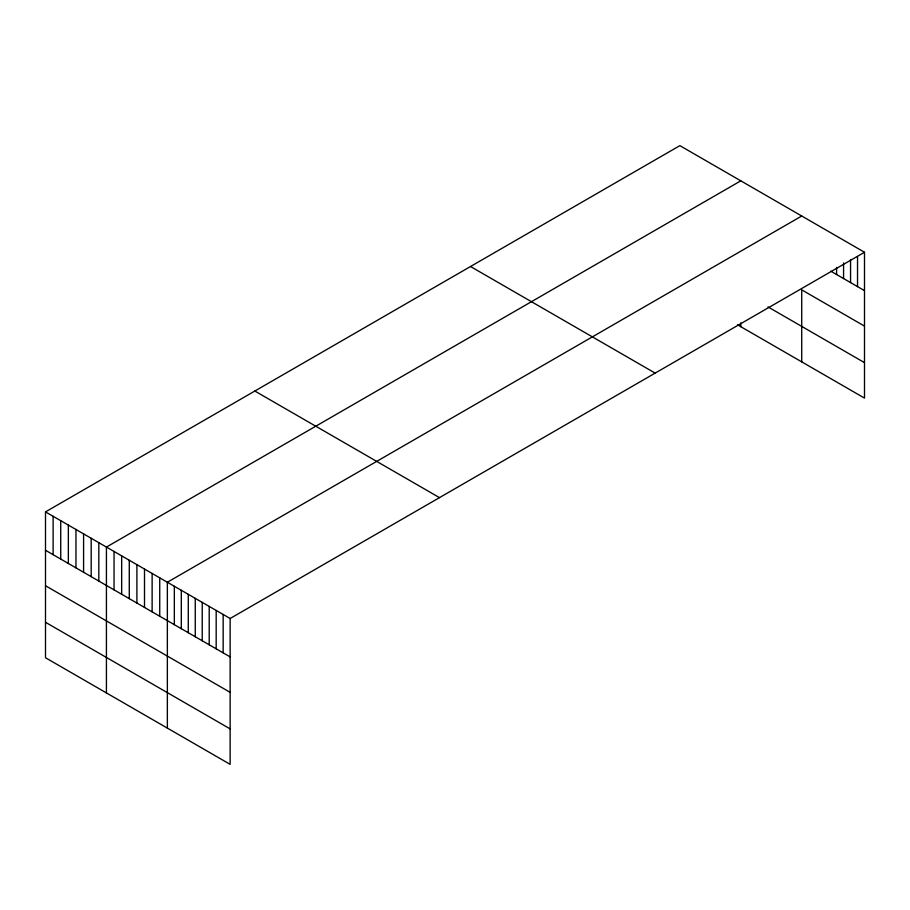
<?xml version="1.0" encoding="UTF-8"?>
<svg xmlns="http://www.w3.org/2000/svg" width="910" height="910" viewBox="0 0 910 910"><rect width="100%" height="100%" fill="white"/><g stroke="black" fill="none" stroke-linecap="round" stroke-linejoin="round"><path stroke-width="1.36" d="M864.5 252.252L230.139 618.493L230.139 764.355L45.5 657.748L45.5 511.898L679.861 145.645L864.5 252.252L864.5 398.102L737.532 324.802M740.797 180.828L106.424 547.081L106.424 692.931M801.721 216.011L167.36 582.252L167.36 728.102M830.784 271.169L864.5 290.631M864.5 326.099L801.721 289.858L801.721 361.861M767.994 306.92L864.5 362.635M470.527 266.516L655.154 373.111M254.845 391.038L439.473 497.634M45.5 511.898L230.139 618.493M45.5 550.277L230.139 656.884M45.5 585.744L230.139 692.339M45.5 622.281L230.139 728.887M857.527 256.757L857.527 286.604M850.554 259.828L850.554 282.578M843.57 262.91L843.57 278.551M836.597 267.415L836.597 274.524M740.797 322.879L740.797 326.679M223.155 614.466L223.155 652.857M216.182 610.439L216.182 648.83M209.209 606.413L209.209 644.803M202.236 602.386L202.236 640.777M195.263 598.359L195.263 636.75M188.279 594.332L188.279 632.723M181.306 590.306L181.306 628.696M174.333 586.279L174.333 624.658M159.739 577.85L159.739 616.241M152.129 573.459L152.129 611.838M144.508 569.057L144.508 607.448M136.898 564.666L136.898 603.046M129.277 560.264L129.277 598.655M121.667 555.874L121.667 594.253M114.046 551.471L114.046 589.851M98.815 542.678L98.815 581.058M91.193 538.276L91.193 576.667M83.584 533.886L83.584 572.265M75.962 529.484L75.962 567.874M68.352 525.093L68.352 563.472M60.731 520.691L60.731 559.081M53.121 516.3L53.121 554.679"/></g></svg>
